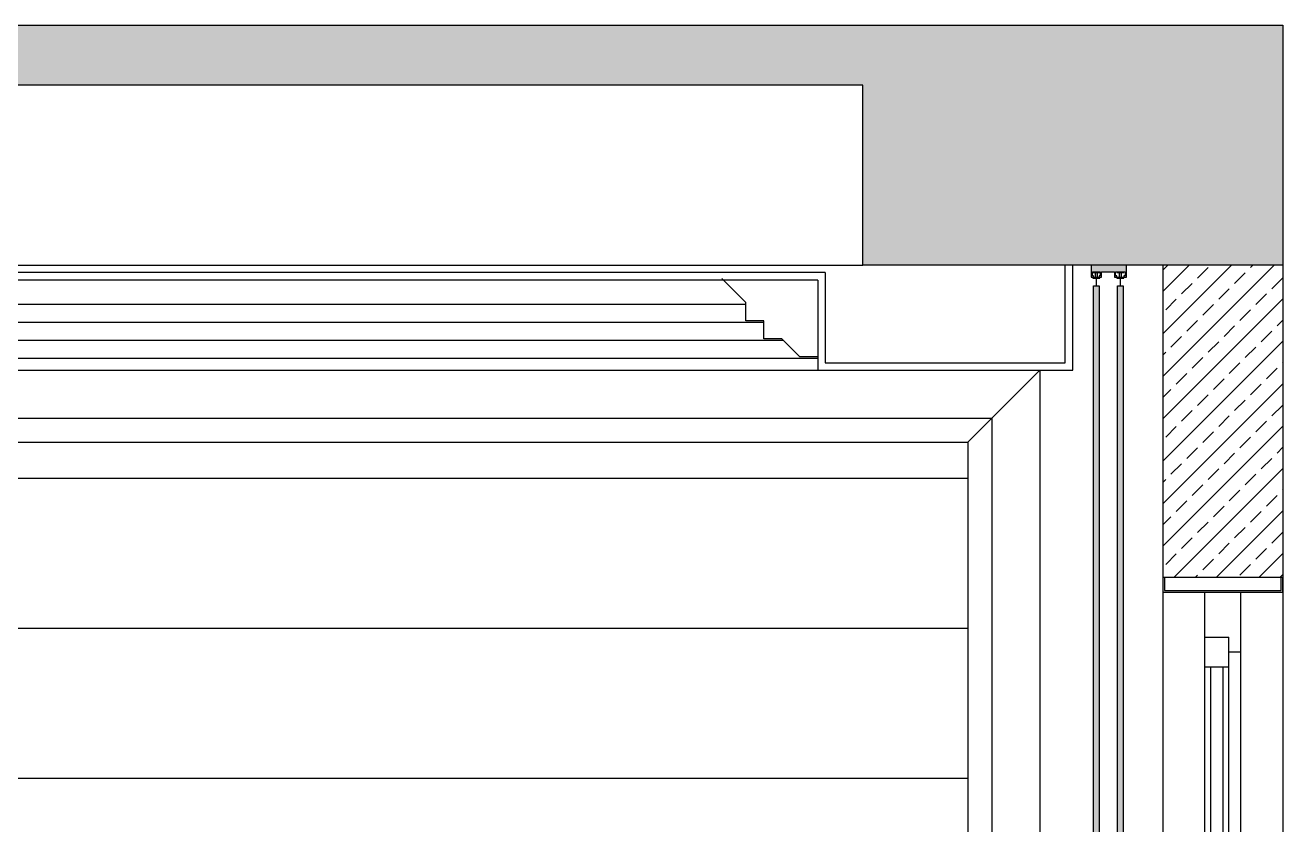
# Model space of a CAD drawing. Header units: centimetres. Extents: x -3207095 to 15275363, y -32656 to 4798027.
# Drawn here: x 706641 to 707202, y 4438530 to 4438887 of the extents above; entities that cross this region are included whole.
import ezdxf

# ---------------------------------------------------------------- set-up
doc = ezdxf.new("R2010")
doc.units = ezdxf.units.CM
doc.linetypes.add('DUZ', pattern=[500, 500])
doc.layers.get('0').update_dxf_attribs({"color": 1, "linetype": 'DUZ'})
for name, color, linetype in [('a_asmatavan', 200, 'Continuous'), ('a_duvar_gazbeton', 3, 'Continuous'), ('a_duvar_kagidi', 33, 'Continuous'), ('a_duvar_tarama', 253, 'Continuous'), ('a_gorunus', 233, 'Continuous'), ('a_kolon', 4, 'Continuous'), ('a_kolon_tarama', 252, 'Continuous'), ('a_mobilya', 1, 'Continuous'), ('a_pencere', 5, 'Continuous')]:
    doc.layers.add(name, color=color, linetype=linetype)

# ---------------------------------------------------------------- blocks, each defined once
blk = doc.blocks.new('a_cerceve')
blk.add_line((4625, 2559.999999999999), (4745, 2679.999999999999))
for points in [[(0, 0), (0, 2679.999999999999), (4745, 2679.999999999999), (4745, 0)], [(80, 0), (80, 2599.999999999999), (4665, 2599.999999999999), (4665, 0)], [(120, 0), (120, 2559.999999999999), (4625, 2559.999999999999), (4625, 4.547473508864641e-13)]]:
    blk.add_lwpolyline(points)
blk = doc.blocks.new('a_perde_kesit')
h = blk.add_hatch(color=255)
h.paths.add_polyline_path([(29.25000000002183, 9.094947017729282e-13), (-29.2500000000291, 0), (-29.2500000000291, -20.00000000000091), (-25.25000000001455, -20), (-25.25000000001455, -18.0000000000291), (-27.25000000005821, -18.0000000000291), (-27.25000000005821, -10.99999999998545), (-11.25, -10.99999999998545), (-11.25, -18.00000000002819), (-13.2499999999709, -18.0000000000291), (-13.2499999999709, -20), (-9.250000000029104, -20), (-9.250000000029104, -10.99999999998545), (12.24999999991269, -10.99999999998545), (12.24999999991269, -20), (16.25, -20), (16.25, -18.0000000000291), (14.24999999995634, -18.0000000000291), (14.24999999995634, -10.99999999998545), (27.24999999998545, -10.99999999998545), (27.24999999998545, -18.0000000000291), (25.24999999994179, -18.0000000000291), (25.24999999994179, -20), (29.24999999995634, -20.00000000000091)])
h.paths.add_polyline_path([(-17.25000000002183, -12.5), (-21.25000000003638, -12.5), (-21.25000000003638, -20.50000000003001), (-17.25000000002183, -20.50000000003092)])
h.paths.add_polyline_path([(22.74999999997817, -12.50000000000091), (18.74999999996362, -12.50000000000091), (18.74999999996362, -20.5000000000291), (22.74999999997817, -20.50000000003001)])
h.paths.add_polyline_path([(26.74999999999272, -11.50000000001364), (14.74999999998545, -11.50000000001364), (14.74999999998545, -12.50000000000091), (26.74999999999272, -12.50000000000091)], flags=17)
h.paths.add_polyline_path([(-13.25000000000728, -11.50000000001364), (-25.25000000001455, -11.50000000001455), (-25.25000000001455, -12.50000000000091), (-13.25000000000728, -12.49999999999909)], flags=17)
h.paths.add_polyline_path([(-13.25000000000728, -20.5000000000291), (-25.25000000001455, -20.50000000003001), (-25.25000000000728, -21.50000000001364), (-13.25000000000728, -21.50000000001455)])
h.paths.add_polyline_path([(-18.75000000003638, -21.50000000001455), (-19.75000000002183, -21.50000000001455), (-19.75000000002183, -33.5000000000573), (-18.75000000003638, -33.5000000000573)])
h.paths.add_polyline_path([(26.75, -20.5000000000291), (14.74999999998545, -20.5000000000291), (14.74999999998545, -21.50000000001455), (26.74999999999272, -21.50000000001455)])
h.paths.add_polyline_path([(21.24999999996362, -21.50000000001364), (20.24999999998545, -21.50000000001364), (20.24999999997817, -33.50000000005821), (21.24999999996362, -33.5000000000573)])
for points in [[(29.2500000000291, 0), (29.24999999995634, -20), (25.24999999994179, -20), (25.24999999994179, -18.0000000000291), (27.24999999998545, -18.0000000000291), (27.24999999998545, -10.99999999998545), (14.24999999995634, -10.99999999998545), (14.24999999995634, -18.0000000000291), (16.25, -18.0000000000291), (16.25, -20), (12.24999999991269, -20), (12.24999999991269, -10.99999999998545), (-9.250000000029104, -10.99999999998545), (-9.250000000029104, -20), (-13.2499999999709, -20), (-13.2499999999709, -18.0000000000291), (-11.25, -18.0000000000291), (-11.25, -10.99999999998545), (-27.25000000005821, -10.99999999998545), (-27.25000000005821, -18.0000000000291), (-25.25000000001455, -18.0000000000291), (-25.25000000001455, -20), (-29.2500000000291, -20), (-29.2500000000291, 0), (29.2500000000291, 0)], [(-14.71884820013656, -2780.000000000073), (-14.7188482000638, -34.50000000004366), (-23.78115179984889, -34.50000000004366), (-23.78115179992164, -2780.000000000073)], [(25.28115179979068, -2780.000000000073), (25.28115179986344, -34.50000000004366), (16.21884820007836, -34.50000000004366), (16.2188482000056, -2780.000000000073)]]:
    blk.add_lwpolyline(points)
for points in [[(-13.25000000000728, -12.5), (-25.25000000001455, -12.5), (-25.25000000001455, -11.50000000001455), (-13.25000000000728, -11.50000000001455)], [(-13.25000000000728, -21.50000000001455), (-25.25000000001455, -21.50000000001455), (-25.25000000001455, -20.5000000000291), (-13.25000000000728, -20.5000000000291)], [(-17.25000000002183, -20.5000000000291), (-21.25000000003638, -20.5000000000291), (-21.25000000003638, -12.5), (-17.25000000002183, -12.5)], [(26.74999999999272, -12.5), (14.74999999998545, -12.5), (14.74999999998545, -11.50000000001455), (26.74999999999272, -11.50000000001455)], [(26.74999999999272, -21.50000000001455), (14.74999999998545, -21.50000000001455), (14.74999999998545, -20.5000000000291), (26.74999999999272, -20.5000000000291)], [(22.74999999997817, -20.5000000000291), (18.74999999996362, -20.5000000000291), (18.74999999996362, -12.5), (22.74999999997817, -12.5)], [(-19.75000000002183, -33.50000000005821), (-19.75000000002183, -21.50000000001455), (-18.75000000003638, -21.50000000001455), (-18.75000000003638, -33.50000000005821)], [(20.24999999997817, -33.50000000005821), (20.24999999997817, -21.50000000001455), (21.24999999996362, -21.50000000001455), (21.24999999996362, -33.50000000005821)]]:
    blk.add_lwpolyline(points, close=True)
at = {"color": 255}
for points in [[(-23.78115179992164, -2780.000000000073), (-14.7188482000638, -2780.000000000073), (-23.78115179984889, -34.50000000004366), (-14.7188482000638, -34.50000000004366)], [(16.2188482000056, -2780.000000000073), (25.28115179986344, -2780.000000000073), (16.21884820007836, -34.50000000004366), (25.28115179986344, -34.50000000004366)]]:
    blk.add_solid(points, dxfattribs=at)

msp = doc.modelspace()

# ---------------------------------------------------------------- hatches: boundary and pattern name
at = {"layer": 'a_duvar_tarama'}
h = msp.add_hatch(dxfattribs=at)
h.set_pattern_fill('ANSI33', color=256, scale=53.54670707514444, style=0)
h.set_pattern_definition([(45, (700601.9617860748, 4440343.364823261), (-9.465809920761078, 9.465809920761078), []), (45, (700611.4275959793, 4440343.364823261), (-9.465809920761078, 9.465809920761078), [6.693338384393058, -3.346669192196529])])
h.paths.add_polyline_path([(707148.6685220005, 4438640.950966666), (707202.2152290756, 4438640.950966666), (707202.2152290756, 4438780.172405062), (707148.6685220005, 4438780.172405062)])
at = {"layer": 'a_kolon_tarama'}
h = msp.add_hatch(color=256, dxfattribs=at)
h.paths.add_polyline_path([(707202.2152290756, 4438887.265819209), (704838.270959886, 4438887.265819209), (704838.270959886, 4438860.492465673), (705635.9740471276, 4438860.492465673), (705635.9740471276, 4438780.172405062), (705823.3875218905, 4438780.172405062), (705823.3875218905, 4438860.492465673), (707014.8017543124, 4438860.492465673), (707014.8017543124, 4438780.172405062), (707202.2152290756, 4438780.172405062)])
h.paths.add_polyline_path([(705823.3875218905, 4437889.958399937), (705823.3875218905, 4437970.278460549), (707014.8017543124, 4437970.278460549), (707014.8017543124, 4437889.958399937), (707202.2152290756, 4437889.958399937), (707202.2152290756, 4437997.051814087), (704838.270959886, 4437997.051814087), (704838.270959886, 4437970.278460549), (705635.9740471276, 4437970.278460549), (705635.9740471276, 4437889.958399937)])

# ---------------------------------------------------------------- linework, layer by layer
at = {"layer": 'a_asmatavan'}
for p, q in [((707105.1618225018, 4438736.665705564), (707105.1618225018, 4438780.172405062)), ((707108.508491694, 4438733.319036374), (707108.508491694, 4438780.172405062)), ((706998.0684083516, 4438776.825735873), (705933.8276052328, 4438776.825735873)), ((706994.7217391594, 4438773.479066679), (705937.1742744257, 4438773.479066679)), ((706994.7217391594, 4438773.479066679), (706994.7217391594, 4438733.319036374)), ((706998.0684083516, 4438776.825735873), (706998.0684083516, 4438736.665705564)), ((706998.0684083516, 4438736.665705564), (707105.1618225018, 4438736.665705564)), ((706994.7217391594, 4438733.319036374), (707108.508491694, 4438733.319036374))]:
    msp.add_line(p, q, dxfattribs=at)
msp.add_lwpolyline([(706994.7217391594, 4438739.343040917), (706986.689733098, 4438739.343040917), (706986.689733098, 4438739.343040917), (706986.689733098, 4438739.343040917), (706978.6577270366, 4438747.37504698), (706970.6257209755, 4438747.37504698), (706970.6257209755, 4438755.407053042), (706962.593714914, 4438755.407053042), (706962.593714914, 4438763.439059101), (706951.8843734991, 4438774.148400515)], dxfattribs=at)
at = {"layer": 'a_duvar_gazbeton'}
for p, q in [((707148.6685220005, 4438780.172405062), (707148.6685220005, 4437997.051814087)), ((707202.2152290756, 4438780.172405062), (707202.2152290756, 4437997.051814087)), ((707148.6685220005, 4438640.950966666), (707202.2152290756, 4438640.950966666))]:
    msp.add_line(p, q, dxfattribs=at)
at = {"layer": 'a_duvar_kagidi'}
for p, q in [((705855.5155461356, 4438685.127000002), (707061.6551230028, 4438685.127000002)), ((705855.5155461356, 4438618.193616159), (707061.6551230028, 4438618.193616159)), ((705855.5155461356, 4438551.260232316), (707061.6551230028, 4438551.260232316))]:
    msp.add_line(p, q, dxfattribs=at)
at = {"layer": 'a_gorunus'}
for p, q in [((705823.3875218905, 4438780.172405062), (707014.8017543124, 4438780.172405062)), ((705969.3022986704, 4438762.769725263), (706962.593714914, 4438762.769725263)), ((705969.3022986704, 4438754.737719202), (706970.6257209755, 4438754.737719202)), ((705961.270292609, 4438746.70571314), (706979.3270608755, 4438746.70571314)), ((705945.2062804864, 4438738.673707079), (706994.7217391594, 4438738.673707079)), ((705937.1742744257, 4438733.319036374), (706994.7217391594, 4438733.319036374))]:
    msp.add_line(p, q, dxfattribs=at)
at = {"layer": 'a_kolon'}
for p, q in [((704838.270959886, 4438887.265819209), (707202.2152290756, 4438887.265819209)), ((707202.2152290756, 4438887.265819209), (707202.2152290756, 4438780.172405062)), ((707014.8017543124, 4438860.492465673), (705823.3875218905, 4438860.492465673)), ((707014.8017543124, 4438780.172405062), (707014.8017543124, 4438860.492465673)), ((707202.2152290756, 4438780.172405062), (707014.8017543124, 4438780.172405062))]:
    msp.add_line(p, q, dxfattribs=at)
at = {"layer": 'a_pencere'}
for p, q in [((707167.4098694767, 4438634.257628281), (707183.4738815993, 4438634.257628281)), ((707167.4098694767, 4438159.03060299), (707167.4098694767, 4438634.257628281)), ((707183.4738815993, 4438159.03060299), (707183.4738815993, 4438634.257628281)), ((707167.4098694767, 4438614.177613128), (707178.1192108917, 4438614.177613128)), ((707178.1192108917, 4438065.323865609), (707178.1192108917, 4438614.177613128)), ((707183.4738815993, 4438607.484274745), (707178.1192108917, 4438607.484274745)), ((707178.1192108917, 4438600.790936362), (707167.4098694767, 4438600.790936362)), ((707170.0872048303, 4438078.710542377), (707170.0872048303, 4438600.790936362)), ((707175.4418755381, 4438600.790936362), (707175.4418755381, 4438078.710542377))]:
    msp.add_line(p, q, dxfattribs=at)
for points in [[(707148.6685220005, 4438640.950966666), (707148.6685220005, 4438634.257628281), (707202.2152290756, 4438634.257628281), (707202.2152290756, 4438640.950966666)], [(707149.4717226068, 4438640.950966666), (707149.4717226068, 4438635.060828887), (707201.4120284694, 4438635.060828887), (707201.4120284694, 4438640.950966666)]]:
    msp.add_lwpolyline(points, dxfattribs=at)

# ---------------------------------------------------------------- block references
at = {"layer": 'a_mobilya', "yscale": 0.2677335353757222, "zscale": 0.2677335353757222}
for name, p, xscale in [('a_perde_kesit', (707124.5725038166, 4438780.172405062), -0.2677335353757222), ('a_cerceve', (705823.3875218905, 4438015.793161564), 0.2677335353757222)]:
    msp.add_blockref(name, p, dxfattribs=dict(at, xscale=xscale))

doc.saveas('drawing.dxf')
